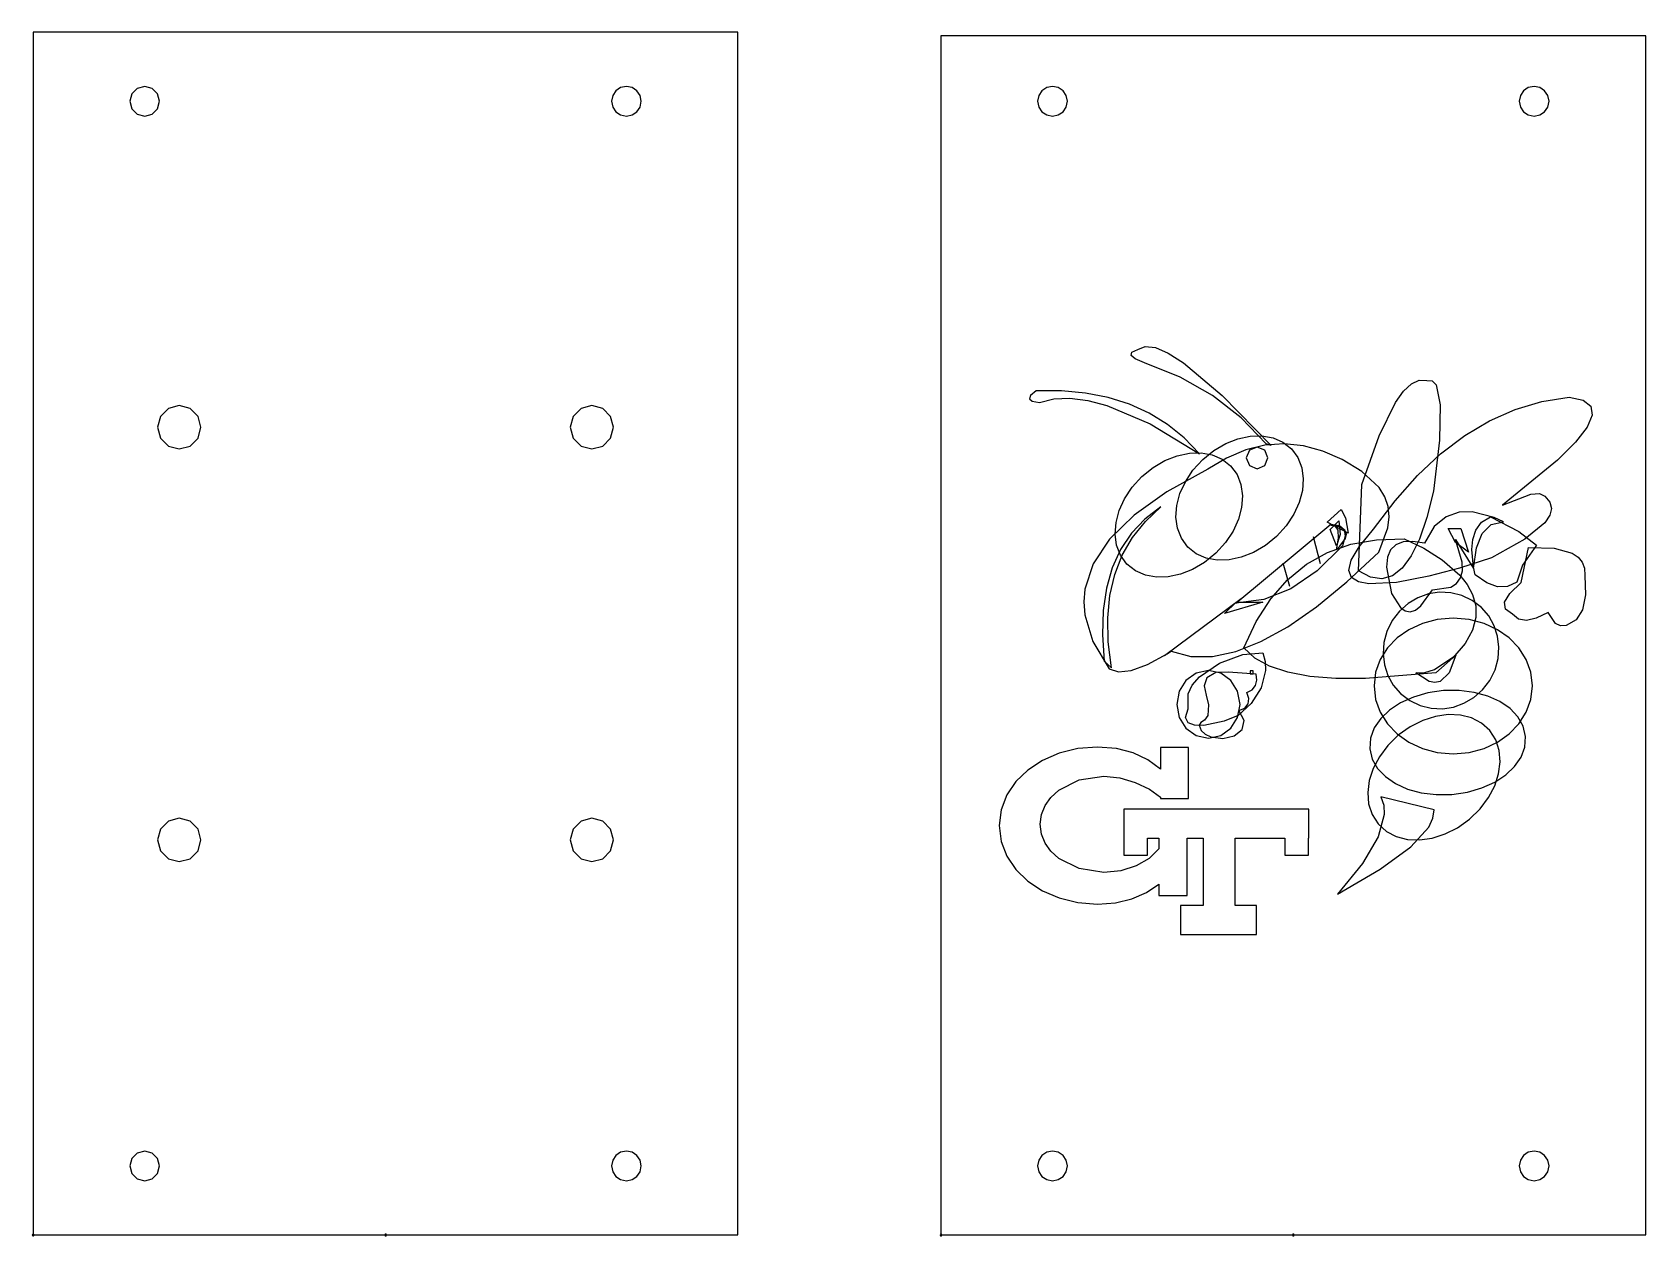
# Model space of a CAD drawing. Extents: x 18 to 137, y 6 to 95.
import ezdxf

# ---------------------------------------------------------------- set-up
doc = ezdxf.new("R2010")
doc.units = 0

msp = doc.modelspace()

# ---------------------------------------------------------------- linework, layer by layer
for p, q in [((69.941963, 94.866601), (17.842026, 94.866601)), ((17.842026, 94.866601), (17.842026, 5.966707)), ((69.941963, 5.966707), (69.941963, 94.866601)), ((137.041876, 94.59817), (84.941943, 94.59817)), ((84.941943, 94.59817), (84.941943, 5.966707)), ((137.041876, 5.966707), (137.041876, 94.59817)), ((25.542017, 90.719231), (25.139389, 90.316604)), ((26.092016, 90.866603), (25.542017, 90.719231)), ((26.642016, 90.719231), (26.092016, 90.866603)), ((27.044643, 90.316604), (26.642016, 90.719231)), ((61.263933, 90.781413), (60.914346, 90.54581)), ((61.691971, 90.867802), (61.263933, 90.781413)), ((62.12001, 90.781413), (61.691971, 90.867802)), ((62.469597, 90.54581), (62.12001, 90.781413)), ((92.763894, 90.779675), (92.414307, 90.544072)), ((93.191932, 90.866064), (92.763894, 90.779675)), ((93.619971, 90.779675), (93.191932, 90.866064)), ((93.969558, 90.544072), (93.619971, 90.779675)), ((128.363849, 90.779675), (128.014261, 90.544072)), ((128.791887, 90.866064), (128.363849, 90.779675)), ((129.219925, 90.779675), (128.791887, 90.866064)), ((129.569513, 90.544072), (129.219925, 90.779675)), ((25.139389, 90.316604), (24.992017, 89.766604)), ((24.992017, 89.766604), (25.13939, 89.216605)), ((27.192015, 89.766604), (27.044643, 90.316604)), ((27.044643, 89.216605), (27.192015, 89.766604)), ((27.192015, 89.766604), (27.192015, 89.766604)), ((60.678572, 90.196339), (60.591973, 89.768343)), ((60.591973, 89.768343), (60.678572, 89.340347)), ((60.914346, 90.54581), (60.678572, 90.196339)), ((62.705371, 90.196339), (62.469597, 90.54581)), ((62.79197, 89.768343), (62.705371, 90.196339)), ((62.705371, 89.340347), (62.79197, 89.768343)), ((62.79197, 89.768343), (62.79197, 89.768343)), ((92.178532, 90.1946), (92.091934, 89.766604)), ((92.091934, 89.766604), (92.178532, 89.338609)), ((92.414307, 90.544072), (92.178532, 90.1946)), ((94.205332, 90.1946), (93.969558, 90.544072)), ((94.291931, 89.766604), (94.205332, 90.1946)), ((94.205332, 89.338609), (94.291931, 89.766604)), ((94.291931, 89.766604), (94.291931, 89.766604)), ((127.778487, 90.1946), (127.691889, 89.766604)), ((127.691889, 89.766604), (127.778487, 89.338609)), ((128.014261, 90.544072), (127.778487, 90.1946)), ((129.805287, 90.1946), (129.569513, 90.544072)), ((129.891886, 89.766604), (129.805287, 90.1946)), ((129.805287, 89.338609), (129.891886, 89.766604)), ((129.891886, 89.766604), (129.891886, 89.766604)), ((25.13939, 89.216605), (25.542017, 88.813978)), ((25.542017, 88.813978), (26.092016, 88.666606)), ((26.092016, 88.666606), (26.642016, 88.813978)), ((26.642016, 88.813978), (27.044643, 89.216605)), ((60.678572, 89.340347), (60.914346, 88.990875)), ((60.914346, 88.990875), (61.263933, 88.755272)), ((61.263933, 88.755272), (61.691971, 88.668884)), ((61.691971, 88.668884), (62.12001, 88.755272)), ((62.12001, 88.755272), (62.469597, 88.990875)), ((62.469597, 88.990875), (62.705371, 89.340347)), ((92.178532, 89.338609), (92.414307, 88.989137)), ((92.414307, 88.989137), (92.763894, 88.753534)), ((92.763894, 88.753534), (93.191932, 88.667145)), ((93.191932, 88.667145), (93.619971, 88.753534)), ((93.619971, 88.753534), (93.969558, 88.989137)), ((93.969558, 88.989137), (94.205332, 89.338609)), ((127.778487, 89.338609), (128.014261, 88.989137)), ((128.014261, 88.989137), (128.363849, 88.753534)), ((128.363849, 88.753534), (128.791887, 88.667145)), ((128.791887, 88.667145), (129.219925, 88.753534)), ((129.219925, 88.753534), (129.569513, 88.989137)), ((129.569513, 88.989137), (129.805287, 89.338609)), ((99.493003, 71.410984), (100.051718, 71.647865)), ((100.051718, 71.647865), (100.803075, 71.563818)), ((100.803075, 71.563818), (101.747073, 71.158842)), ((98.999847, 70.983148), (99.061474, 71.212346)), ((99.308121, 70.72339), (98.999847, 70.983148)), ((99.061474, 71.212346), (99.493003, 71.410984)), ((99.986297, 70.433072), (99.308121, 70.72339)), ((102.629393, 69.37085), (99.986297, 70.433072)), ((101.747073, 71.158842), (102.883713, 70.432938)), ((102.883713, 70.432938), (105.734917, 68.018344)), ((105.010495, 68.018311), (102.629393, 69.37085)), ((91.57122, 68.026103), (91.478761, 67.7739)), ((91.971919, 68.354739), (91.57122, 68.026103)), ((93.859907, 68.362302), (91.971919, 68.354739)), ((95.640004, 68.20177), (93.859907, 68.362302)), ((97.31221, 67.873143), (95.640004, 68.20177)), ((107.129603, 66.375453), (105.010495, 68.018311)), ((105.734917, 68.018344), (109.356686, 64.320038)), ((118.552122, 67.508756), (119.147368, 68.33207)), ((119.147368, 68.33207), (119.731044, 68.876475)), ((119.731044, 68.876475), (120.30315, 69.141971)), ((120.30315, 69.141971), (120.863687, 69.128559)), ((120.863687, 69.128559), (121.249013, 69.107588)), ((121.249013, 69.107588), (121.541864, 68.800059)), ((121.541864, 68.800059), (121.850139, 67.325331)), ((27.842014, 67.052275), (27.256374, 66.466635)), ((28.642013, 67.266634), (27.842014, 67.052275)), ((29.442012, 67.052275), (28.642013, 67.266634)), ((30.027652, 66.466635), (29.442012, 67.052275)), ((58.341976, 67.052275), (57.756336, 66.466635)), ((59.141975, 67.266634), (58.341976, 67.052275)), ((59.941974, 67.052275), (59.141975, 67.266634)), ((60.527614, 66.466635), (59.941974, 67.052275)), ((91.478761, 67.7739), (91.694542, 67.598131)), ((91.694542, 67.598131), (92.218563, 67.498794)), ((92.218563, 67.498794), (93.293507, 67.760509)), ((93.293507, 67.760509), (94.48405, 67.812082)), ((94.48405, 67.812082), (95.790192, 67.653516)), ((95.790192, 67.653516), (97.211932, 67.284809)), ((97.211932, 67.284809), (100.402207, 65.916972)), ((98.876525, 67.37642), (97.31221, 67.873143)), ((100.332949, 66.711601), (98.876525, 67.37642)), ((117.32692, 65.025404), (118.552122, 67.508756)), ((121.850139, 67.325331), (121.788512, 64.704375)), ((125.49842, 66.14884), (127.399218, 66.989343)), ((127.399218, 66.989343), (129.361651, 67.57512)), ((129.361651, 67.57512), (131.385721, 67.90617)), ((131.385721, 67.90617), (132.423486, 67.674346)), ((132.423486, 67.674346), (132.9886, 67.223488)), ((132.9886, 67.223488), (133.081063, 66.553596)), ((27.256374, 66.466635), (27.042015, 65.666636)), ((27.042015, 65.666636), (27.256375, 64.866637)), ((30.242012, 65.666636), (30.027652, 66.466635)), ((30.027652, 64.866637), (30.242012, 65.666636)), ((30.242012, 65.666636), (30.242012, 65.666636)), ((57.756336, 66.466635), (57.541977, 65.666636)), ((57.541977, 65.666636), (57.756336, 64.866637)), ((60.741973, 65.666636), (60.527614, 66.466635)), ((60.527614, 64.866637), (60.741973, 65.666636)), ((60.741973, 65.666636), (60.741973, 65.666636)), ((101.681483, 65.878688), (100.332949, 66.711601)), ((100.402207, 65.916972), (104.054877, 63.708574)), ((102.922125, 64.877678), (101.681483, 65.878688)), ((108.986717, 64.442278), (107.129603, 66.375453)), ((123.659258, 65.053611), (125.49842, 66.14884)), ((132.700875, 65.66467), (131.848035, 64.556709)), ((133.081063, 66.553596), (132.700875, 65.66467)), ((27.256375, 64.866637), (27.842015, 64.280997)), ((29.442013, 64.280997), (30.027652, 64.866637)), ((57.756336, 64.866637), (58.341976, 64.280997)), ((59.941974, 64.280997), (60.527614, 64.866637)), ((104.054877, 63.708574), (102.922125, 64.877678)), ((105.120079, 63.953362), (105.998783, 64.469105)), ((105.998783, 64.469105), (106.90174, 64.823838)), ((106.90174, 64.823838), (107.802545, 65.014378)), ((107.802545, 65.014378), (108.674788, 65.037542)), ((108.674788, 65.037542), (109.492064, 64.890148)), ((110.308784, 64.440043), (108.888107, 64.337264)), ((109.356789, 64.320144), (108.986638, 64.442382)), ((109.492064, 64.890148), (110.227964, 64.569013)), ((110.227964, 64.569013), (110.856081, 64.070955)), ((111.735449, 64.298031), (110.308784, 64.440043)), ((116.055438, 61.426418), (117.32692, 65.025404)), ((121.788512, 64.704375), (121.356983, 60.937191)), ((121.881732, 63.703654), (123.659258, 65.053611)), ((131.848035, 64.556709), (130.522544, 63.229715)), ((27.842015, 64.280997), (28.642014, 64.066638)), ((28.642014, 64.066638), (29.442013, 64.280997)), ((58.341976, 64.280997), (59.141975, 64.066638)), ((59.141975, 64.066638), (59.941974, 64.280997)), ((100.624134, 62.698523), (101.502848, 63.214303)), ((101.502848, 63.214303), (102.405778, 63.569041)), ((102.405778, 63.569041), (103.306535, 63.759564)), ((103.306535, 63.759564), (104.17873, 63.782698)), ((103.574889, 62.490939), (104.292036, 63.279791)), ((104.17873, 63.782698), (104.995977, 63.635271)), ((104.292036, 63.279791), (105.120079, 63.953362)), ((106.064719, 63.397331), (104.662007, 62.560178)), ((104.995977, 63.635271), (105.731886, 63.314109)), ((105.731886, 63.314109), (106.360069, 62.81604)), ((107.473419, 63.989693), (106.064719, 63.397331)), ((108.888107, 64.337264), (107.473419, 63.989693)), ((107.741865, 63.965011), (107.507111, 63.403113)), ((107.507111, 63.403113), (107.741865, 62.84111)), ((108.308578, 64.197801), (107.741865, 63.965011)), ((108.875288, 63.965011), (108.308578, 64.197801)), ((109.110042, 63.403113), (108.875288, 63.965011)), ((108.875288, 62.84111), (109.110042, 63.403113)), ((110.856081, 64.070955), (111.328506, 63.425466)), ((111.328506, 63.425466), (111.617691, 62.681498)), ((113.168103, 63.911227), (111.735449, 64.298031)), ((114.606744, 63.279632), (113.168103, 63.911227)), ((116.051374, 62.403246), (114.606744, 63.279632)), ((120.165843, 62.098971), (121.881732, 63.703654)), ((130.522544, 63.229715), (126.453608, 59.918623)), ((99.078867, 61.236022), (99.796024, 62.024873)), ((99.796024, 62.024873), (100.624134, 62.698523)), ((104.662007, 62.560178), (101.641555, 60.888632)), ((103.014418, 61.644568), (103.574889, 62.490939)), ((106.360069, 62.81604), (106.832483, 62.170562)), ((106.832483, 62.170562), (107.121637, 61.42662)), ((107.741865, 62.84111), (108.308578, 62.608422)), ((108.308578, 62.608422), (108.875288, 62.84111)), ((111.617691, 62.681498), (111.728071, 61.865055)), ((117.349586, 61.205893), (116.051374, 62.403246)), ((118.511589, 60.239562), (120.165843, 62.098971)), ((98.518364, 60.389652), (99.078867, 61.236022)), ((101.641555, 60.888632), (99.224201, 59.168079)), ((102.615039, 60.766683), (103.014418, 61.644568)), ((107.121637, 61.42662), (107.231974, 60.61021)), ((111.664085, 61.00214), (111.43017, 60.118757)), ((111.728071, 61.865055), (111.664085, 61.00214)), ((115.808646, 55.069), (116.055502, 61.4264)), ((117.753283, 60.534011), (117.349586, 61.205893)), ((121.356983, 60.937191), (120.865812, 59.000158)), ((98.118942, 59.511767), (98.518364, 60.389652)), ((101.204619, 59.786898), (100.021836, 58.885657)), ((100.053717, 58.714876), (101.204619, 59.786898)), ((102.317232, 59.020385), (102.381171, 59.883287)), ((102.381171, 59.883287), (102.615039, 60.766683)), ((107.167938, 59.747324), (106.933973, 58.863959)), ((107.231974, 60.61021), (107.167938, 59.747324)), ((111.43017, 60.118757), (111.030762, 59.24091)), ((116.918971, 58.125425), (118.511589, 60.239562)), ((117.993373, 59.813324), (117.753283, 60.534011)), ((118.069857, 59.043833), (117.993373, 59.813324)), ((126.453608, 59.918623), (128.549627, 60.733775)), ((128.549627, 60.733775), (129.196819, 60.774532)), ((129.196819, 60.774532), (129.576799, 60.570744)), ((129.576799, 60.570744), (129.946722, 60.142857)), ((129.946722, 60.142857), (130.070041, 59.674212)), ((130.070041, 59.674212), (129.946756, 59.16481)), ((99.224201, 59.168079), (97.409944, 57.398519)), ((97.821037, 57.765469), (97.885025, 58.628371)), ((97.885025, 58.628371), (98.118942, 59.511767)), ((100.021836, 58.885657), (99.027222, 57.834462)), ((99.101079, 57.524562), (100.053717, 58.714876)), ((102.427641, 58.203979), (102.317232, 59.020385)), ((106.933973, 58.863959), (106.534522, 57.986108)), ((106.749853, 52.676905), (113.752571, 58.502493)), ((111.030762, 59.24091), (110.470299, 58.394603)), ((113.505451, 58.642193), (114.532033, 59.589665)), ((115.045059, 57.852677), (113.505451, 58.642193)), ((113.671641, 58.451484), (114.07234, 58.382707)), ((114.400837, 58.302582), (113.671641, 58.451484)), ((113.717646, 58.100327), (114.354762, 58.747497)), ((113.752682, 58.502438), (114.39813, 58.403152)), ((114.354662, 58.74746), (114.447493, 57.739327)), ((114.531922, 59.58958), (114.83962, 58.971338)), ((114.83962, 58.971338), (115.045001, 57.852757)), ((117.982735, 58.225539), (118.069857, 59.043833)), ((120.865812, 59.000158), (120.316816, 57.406981)), ((122.27936, 59.06059), (121.403244, 58.332356)), ((123.240594, 59.386907), (122.27936, 59.06059)), ((124.206799, 59.41696), (123.240594, 59.386907)), ((125.833534, 59.010879), (124.206799, 59.41696)), ((124.484741, 58.074479), (124.903468, 58.661427)), ((124.903468, 58.661427), (125.571378, 59.05753)), ((124.956525, 57.825722), (125.62142, 58.472101)), ((125.571378, 59.05753), (127.651607, 57.954802)), ((125.62142, 58.472101), (126.518394, 58.687561)), ((126.518394, 58.687561), (125.833534, 59.010879)), ((129.576867, 58.61465), (128.097276, 57.392057)), ((129.946756, 59.16481), (129.576867, 58.61465)), ((97.409944, 57.398519), (96.198785, 55.579952)), ((97.931402, 56.949063), (97.821037, 57.765469)), ((99.027222, 57.834462), (98.220777, 56.633315)), ((98.346708, 56.215956), (99.101079, 57.524562)), ((102.716816, 57.460075), (102.427641, 58.203979)), ((103.189174, 56.814676), (102.716816, 57.460075)), ((106.534522, 57.986108), (105.974029, 57.139765)), ((109.753219, 57.60584), (108.925188, 56.932269)), ((110.470299, 58.394603), (109.753219, 57.60584)), ((112.451881, 57.594444), (112.972316, 55.588376)), ((114.195219, 56.90547), (113.717646, 58.100327)), ((114.07234, 58.382707), (114.288122, 58.054139)), ((114.318987, 57.465779), (114.164935, 56.617628)), ((114.447493, 57.739327), (114.195293, 56.905473)), ((114.288122, 58.054139), (114.318987, 57.465779)), ((114.39813, 58.403152), (114.759189, 58.105297)), ((114.789066, 58.061956), (114.400837, 58.302582)), ((114.434739, 56.869938), (114.843107, 57.443077)), ((114.83586, 57.60887), (114.628143, 56.913873)), ((114.759189, 58.105297), (114.83586, 57.60887)), ((114.911449, 57.763993), (114.789066, 58.061956)), ((114.843107, 57.443077), (114.911449, 57.763993)), ((115.244909, 57.020273), (117.128962, 57.360314)), ((115.851879, 56.839051), (116.918971, 58.125425)), ((117.128962, 57.360314), (119.174835, 57.432914)), ((117.317671, 56.442537), (117.982735, 58.225539)), ((119.174835, 57.432914), (120.650742, 56.727986)), ((120.316816, 57.406981), (119.709996, 56.157661)), ((121.403244, 58.332356), (120.69239, 57.096555)), ((122.970477, 57.147036), (122.441948, 58.183155)), ((122.442006, 58.183141), (123.38207, 58.183141)), ((123.468196, 55.704053), (122.972109, 57.36136)), ((122.972231, 57.361347), (124.322927, 55.240185)), ((123.38207, 58.183141), (123.93055, 56.42975)), ((124.197402, 56.628433), (124.265839, 57.371782)), ((124.265839, 57.371782), (124.484741, 58.074479)), ((124.523708, 56.748422), (124.956525, 57.825722)), ((128.097276, 57.392057), (125.631269, 56.006433)), ((127.651607, 57.954802), (128.961543, 56.956969)), ((98.220777, 56.633315), (97.602501, 55.282215)), ((97.790602, 54.789058), (98.346708, 56.215956)), ((98.220546, 56.205159), (97.931402, 56.949063)), ((98.692893, 55.559759), (98.220546, 56.205159)), ((103.81737, 56.316618), (103.189174, 56.814676)), ((104.553306, 55.995483), (103.81737, 56.316618)), ((105.256938, 56.350925), (104.428829, 55.677354)), ((105.974029, 57.139765), (105.256938, 56.350925)), ((107.143587, 56.061794), (106.242813, 55.871254)), ((108.046511, 56.416527), (107.143587, 56.061794)), ((108.925188, 56.932269), (108.046511, 56.416527)), ((111.96226, 55.537872), (113.522675, 56.412793)), ((114.628143, 56.913873), (112.757002, 55.060232)), ((113.522675, 56.412793), (115.244909, 57.020273)), ((114.164935, 56.617628), (114.434739, 56.869938)), ((114.940694, 54.235582), (117.317671, 56.442537)), ((115.263752, 55.834679), (115.851879, 56.839051)), ((117.955035, 56.060463), (117.890431, 55.339506)), ((118.180595, 56.610174), (117.955035, 56.060463)), ((118.567111, 56.988639), (118.180595, 56.610174)), ((119.114582, 57.195857), (118.567111, 56.988639)), ((119.709996, 56.157661), (119.045351, 55.252198)), ((119.823008, 57.231829), (119.114582, 57.195857)), ((120.69239, 57.096555), (119.823008, 57.231829)), ((120.650742, 56.727986), (121.996984, 55.879067)), ((123.9305, 56.429798), (122.970477, 57.147036)), ((124.314491, 55.320161), (124.197402, 56.628433)), ((124.322969, 55.240203), (124.523708, 56.748422)), ((127.830504, 54.18344), (128.379249, 56.773708)), ((128.961543, 56.956969), (127.934098, 55.485765)), ((128.379349, 56.773748), (130.272869, 56.731956)), ((130.272869, 56.731956), (131.597271, 56.375116)), ((131.597271, 56.375116), (132.046054, 56.078551)), ((132.046054, 56.078551), (132.352557, 55.703225)), ((96.198785, 55.579952), (95.590724, 53.712377)), ((97.602501, 55.282215), (97.172395, 53.781162)), ((99.321077, 55.061701), (98.692893, 55.559759)), ((100.056987, 54.740566), (99.321077, 55.061701)), ((103.550116, 55.16161), (102.647187, 54.806877)), ((104.428829, 55.677354), (103.550116, 55.16161)), ((105.370587, 55.84809), (104.553306, 55.995483)), ((106.242813, 55.871254), (105.370587, 55.84809)), ((110.21933, 55.639705), (110.712777, 53.927853)), ((110.563664, 54.395512), (111.96226, 55.537872)), ((112.757002, 55.060232), (110.820236, 53.736202)), ((115.098, 55.08485), (115.263752, 55.834679)), ((115.298034, 54.562106), (115.098, 55.08485)), ((116.704468, 54.598945), (115.808524, 55.068907)), ((117.890431, 55.339506), (118.244087, 53.383852)), ((119.045351, 55.252198), (118.322881, 54.69059)), ((123.275894, 55.260017), (121.010747, 54.65666)), ((121.996984, 55.879067), (123.305649, 54.727836)), ((125.631269, 56.006433), (123.275894, 55.260017)), ((123.352173, 54.532923), (123.486698, 55.057716)), ((123.486698, 55.057716), (123.468196, 55.704053)), ((124.441137, 54.750434), (124.314491, 55.320161)), ((127.934098, 55.485765), (127.523132, 54.224887)), ((132.352557, 55.703225), (132.516781, 55.249136)), ((132.516781, 55.249136), (132.538726, 54.716284)), ((95.590724, 53.712377), (95.512855, 52.760211)), ((97.172395, 53.781162), (96.930458, 52.130156)), ((97.432761, 53.243868), (97.790602, 54.789058)), ((100.874234, 54.593173), (100.056987, 54.740566)), ((101.74643, 54.616337), (100.874234, 54.593173)), ((102.647187, 54.806877), (101.74643, 54.616337)), ((110.820236, 53.736202), (108.817844, 52.941785)), ((109.326888, 52.985711), (110.563664, 54.395512)), ((112.694442, 52.397216), (114.940694, 54.235582)), ((115.807264, 54.238985), (115.298034, 54.562106)), ((116.569103, 54.088029), (115.807264, 54.238985)), ((118.624245, 54.192772), (116.569103, 54.088029)), ((117.542587, 54.472839), (116.704468, 54.598945)), ((118.322881, 54.69059), (117.542587, 54.472839)), ((121.010747, 54.65666), (118.624245, 54.192772)), ((121.283799, 53.6492), (122.624041, 53.847972)), ((122.624041, 53.847972), (123.064621, 54.129676)), ((123.064621, 54.129676), (123.352173, 54.532923)), ((123.305649, 54.727836), (123.842038, 54.04557)), ((123.842038, 54.04557), (124.244409, 53.295786)), ((125.288832, 54.166088), (124.441137, 54.750434)), ((126.085063, 53.883715), (125.288832, 54.166088)), ((126.82983, 53.903315), (126.085063, 53.883715)), ((127.523132, 54.224887), (126.82983, 53.903315)), ((126.990217, 53.390679), (127.83049, 54.183419)), ((132.538726, 54.716284), (132.584752, 53.277502)), ((95.512855, 52.760211), (95.58576, 51.795794)), ((97.273187, 51.580386), (97.432761, 53.243868)), ((101.464543, 48.793091), (107.134821, 53.021921)), ((108.728688, 52.74772), (105.915565, 51.9056)), ((105.915565, 51.9056), (106.765003, 52.74772)), ((108.817844, 52.941785), (106.749827, 52.676979)), ((106.765003, 52.74772), (108.728688, 52.74772)), ((108.251931, 51.30847), (109.326888, 52.985711)), ((118.244087, 53.383852), (118.908931, 52.339722)), ((119.483766, 52.64352), (118.840778, 52.077258)), ((120.20783, 53.068776), (119.483766, 52.64352)), ((120.98921, 53.347025), (120.20783, 53.068776)), ((120.428787, 52.472395), (121.283799, 53.6492)), ((121.804144, 53.472268), (120.98921, 53.347025)), ((122.628871, 53.438505), (121.804144, 53.472268)), ((123.439628, 53.239736), (122.628871, 53.438505)), ((124.212654, 52.86996), (123.439628, 53.239736)), ((124.891936, 52.349778), (124.212654, 52.86996)), ((124.244409, 53.295786), (124.471222, 52.481171)), ((124.471222, 52.481171), (124.480935, 51.604411)), ((126.606002, 52.736813), (126.990217, 53.390679)), ((126.677845, 52.22182), (126.606002, 52.736813)), ((132.584752, 53.277502), (132.372375, 52.182197)), ((95.58576, 51.795794), (96.183894, 49.830205)), ((96.930458, 52.130156), (96.876691, 50.329197)), ((97.311877, 49.798612), (97.273187, 51.580386)), ((107.338794, 49.363788), (108.251931, 51.30847)), ((110.578916, 50.927438), (112.694442, 52.397216)), ((118.302629, 51.37599), (117.910867, 50.584999)), ((118.840778, 52.077258), (118.302629, 51.37599)), ((118.908931, 52.339722), (119.265124, 52.095273)), ((119.265124, 52.095273), (119.637164, 52.035903)), ((119.637164, 52.035903), (120.025052, 52.16161)), ((120.025052, 52.16161), (120.428787, 52.472395)), ((121.63574, 51.462524), (120.53645, 51.170448)), ((122.815984, 51.564362), (121.63574, 51.462524)), ((123.996227, 51.462524), (122.815984, 51.564362)), ((125.095517, 51.170448), (123.996227, 51.462524)), ((124.480935, 51.604411), (124.232008, 50.668194)), ((125.433829, 51.719634), (124.891936, 52.349778)), ((125.833128, 51.003299), (125.433829, 51.719634)), ((127.205746, 51.845701), (126.677845, 52.22182)), ((127.644188, 51.492011), (127.205746, 51.845701)), ((128.22689, 51.394487), (127.644188, 51.492011)), ((128.953853, 51.553129), (128.22689, 51.394487)), ((129.825076, 51.967939), (128.953853, 51.553129)), ((130.379825, 51.15455), (129.825076, 51.967939)), ((131.901596, 51.430367), (131.172414, 51.022012)), ((132.372375, 52.182197), (131.901596, 51.430367)), ((96.876691, 50.329197), (97.011093, 48.378286)), ((108.594116, 49.82625), (110.578916, 50.927438)), ((117.910867, 50.584999), (117.687729, 49.761413)), ((118.674935, 50.096206), (117.959815, 49.354354)), ((119.541664, 50.70829), (118.674935, 50.096206)), ((120.53645, 51.170448), (119.541664, 50.70829)), ((124.232008, 50.668194), (123.682899, 49.675206)), ((126.090303, 50.70829), (125.095517, 51.170448)), ((126.084627, 50.224544), (125.833128, 51.003299)), ((126.183118, 49.407141), (126.084627, 50.224544)), ((126.957031, 50.096206), (126.090303, 50.70829)), ((127.672151, 49.354354), (126.957031, 50.096206)), ((130.74639, 51.003174), (130.379825, 51.15455)), ((131.172414, 51.022012), (130.74639, 51.003174)), ((96.183894, 49.830205), (97.385126, 47.815607)), ((97.548834, 47.898546), (97.311877, 49.798612)), ((100.202789, 48.138722), (101.656173, 48.91332)), ((101.656101, 48.913212), (101.962224, 49.107415)), ((101.962176, 49.107384), (103.424072, 48.734217)), ((105.016694, 48.729639), (106.740042, 49.09365)), ((106.740042, 49.09365), (108.594116, 49.82625)), ((107.25033, 48.860506), (108.738446, 48.997344)), ((108.145536, 48.612978), (107.338794, 49.363788)), ((108.738446, 48.997344), (108.916662, 48.356544)), ((117.959815, 49.354354), (117.419856, 48.50289)), ((117.687729, 49.761413), (117.628009, 48.928997)), ((117.628009, 48.928997), (117.726502, 48.111516)), ((123.682899, 49.675206), (122.792068, 48.628133)), ((126.123398, 48.574859), (126.183118, 49.407141)), ((128.212111, 48.50289), (127.672151, 49.354354)), ((97.011082, 48.378225), (97.548715, 47.898536)), ((97.385126, 47.815607), (98.067265, 47.589866)), ((99.006486, 47.69757), (100.202789, 48.138722)), ((103.424072, 48.734217), (105.016694, 48.729639)), ((104.045004, 47.2152), (105.538582, 48.223829)), ((105.538582, 48.223829), (107.25033, 48.860506)), ((109.228179, 48.011181), (108.145536, 48.612978)), ((108.916662, 48.356544), (108.942673, 47.700747)), ((110.586724, 47.558396), (109.228179, 48.011181)), ((117.419856, 48.50289), (117.078609, 47.56197)), ((117.726502, 48.111516), (117.978, 47.332735)), ((120.720238, 47.550091), (121.439375, 47.774274)), ((121.439375, 47.774274), (123.000835, 48.833903)), ((122.792068, 48.628133), (121.517974, 47.529662)), ((123.000835, 48.833903), (122.507643, 47.529761)), ((125.508497, 46.960748), (125.900259, 47.751471)), ((125.900259, 47.751471), (126.123398, 48.574859)), ((128.553358, 47.56197), (128.212111, 48.50289)), ((98.067265, 47.589866), (99.006486, 47.69757)), ((103.055891, 46.96119), (102.553892, 46.164531)), ((103.800505, 47.49831), (103.055891, 46.96119)), ((103.211399, 45.962508), (103.518092, 46.611369)), ((103.518092, 46.611369), (104.045004, 47.2152)), ((104.712418, 47.695267), (103.800505, 47.49831)), ((104.598582, 47.160233), (104.390025, 46.54651)), ((104.390025, 46.54651), (104.537868, 45.875336)), ((105.27574, 47.532981), (104.598582, 47.160233)), ((105.624374, 47.498272), (104.712418, 47.695267)), ((106.173256, 47.573772), (105.27574, 47.532981)), ((106.36908, 46.961087), (105.624374, 47.498272)), ((107.899577, 47.432356), (106.173256, 47.573772)), ((106.871173, 46.164416), (106.36908, 46.961087)), ((108.02046, 47.672227), (107.790077, 47.672227)), ((107.790077, 47.672227), (107.790077, 47.444011)), ((107.790077, 47.444011), (108.02046, 47.444011)), ((108.251385, 47.414201), (107.899577, 47.432351)), ((107.939528, 46.257029), (108.189858, 46.569166)), ((108.02046, 47.444011), (108.02046, 47.672227)), ((108.189858, 46.569166), (108.295251, 46.965968)), ((108.295251, 46.965968), (108.251385, 47.414201)), ((108.942673, 47.700747), (108.609837, 46.409792)), ((112.221171, 47.254624), (110.586724, 47.558396)), ((114.131519, 47.099865), (112.221171, 47.254624)), ((116.317769, 47.094118), (114.131519, 47.099865)), ((121.517974, 47.529662), (116.317769, 47.094118)), ((117.078609, 47.56197), (116.959627, 46.55175)), ((116.959627, 46.55175), (117.07861, 45.541531)), ((117.978, 47.332735), (118.377299, 46.616418)), ((118.377299, 46.616418), (118.919192, 45.98633)), ((120.042164, 47.529662), (120.720238, 47.550091)), ((121.028308, 46.877641), (120.042164, 47.529662)), ((121.459761, 46.796151), (121.028308, 46.877641)), ((121.850135, 46.877674), (121.459761, 46.796151)), ((122.507643, 47.529761), (121.850135, 46.877674)), ((124.970349, 46.259212), (125.508497, 46.960748)), ((128.672341, 46.55175), (128.553358, 47.56197)), ((128.553358, 45.54153), (128.672341, 46.55175)), ((102.553892, 46.164531), (102.369822, 45.18896)), ((103.21132, 44.861917), (103.21132, 45.962582)), ((104.537868, 45.875336), (104.73206, 45.149021)), ((107.055285, 45.18896), (106.871173, 46.164416)), ((107.548579, 46.062795), (107.939528, 46.257029)), ((107.705126, 45.619052), (107.548579, 46.062795)), ((107.665634, 45.215253), (107.705126, 45.619052)), ((108.609837, 46.409792), (107.88345, 45.255747)), ((117.07861, 45.541531), (117.419857, 44.60061)), ((118.919192, 45.98633), (119.598475, 45.466235)), ((119.876543, 45.7227), (118.925875, 45.292273)), ((119.598475, 45.466235), (120.371501, 45.096372)), ((120.940419, 46.031002), (119.876543, 45.7227)), ((122.095559, 46.199939), (120.940419, 46.031002)), ((123.263402, 46.213106), (122.095559, 46.199939)), ((124.363139, 46.074456), (123.263402, 46.213106)), ((123.603297, 45.267362), (124.327362, 45.692752)), ((124.327362, 45.692752), (124.970349, 46.259212)), ((125.370372, 45.797587), (124.363139, 46.074456)), ((126.260699, 45.396102), (125.370372, 45.797587)), ((127.009721, 44.8836), (126.260699, 45.396102)), ((128.212111, 44.600609), (128.553358, 45.54153)), ((102.369822, 45.18896), (102.553892, 44.213347)), ((102.553892, 44.213347), (103.055891, 43.416596)), ((103.01758, 44.205349), (103.211399, 44.861816)), ((103.213953, 43.813248), (103.01758, 44.205349)), ((104.662547, 44.36988), (104.420869, 44.025282)), ((104.73206, 45.149021), (104.662547, 44.36988)), ((106.907029, 44.36988), (105.873083, 43.94477)), ((106.368979, 43.416596), (106.871135, 44.213347)), ((106.871135, 44.213347), (107.055285, 45.18896)), ((107.88345, 45.255747), (106.907029, 44.36988)), ((106.956357, 44.742558), (107.41956, 44.905166)), ((107.370189, 43.993336), (106.956357, 44.742558)), ((107.41956, 44.905166), (107.665634, 45.215253)), ((117.451941, 44.133987), (116.972565, 43.440604)), ((117.419857, 44.60061), (117.959816, 43.749146)), ((118.110359, 44.756956), (117.451941, 44.133987)), ((118.925875, 45.292273), (118.110359, 44.756956)), ((120.371501, 45.096372), (121.182258, 44.897546)), ((121.512343, 44.300747), (120.568114, 44.000072)), ((121.182258, 44.897546), (122.006984, 44.863765)), ((122.444998, 44.433304), (121.512343, 44.300747)), ((122.006984, 44.863765), (122.821918, 44.989035)), ((123.338902, 44.396325), (122.444998, 44.433304)), ((122.821918, 44.989035), (123.603297, 45.267362)), ((124.166881, 44.188394), (123.338902, 44.396325)), ((124.901757, 43.808094), (124.166881, 44.188394)), ((127.593038, 44.273683), (127.009721, 44.8836)), ((127.98625, 43.579951), (127.593038, 44.273683)), ((127.672151, 43.749145), (128.212111, 44.600609)), ((103.055891, 43.416596), (103.800505, 42.879382)), ((103.699104, 43.638325), (103.213953, 43.813248)), ((104.371619, 43.633396), (103.699104, 43.638325)), ((104.160412, 43.841454), (104.027971, 43.640702)), ((104.027971, 43.640702), (104.170338, 43.245333)), ((104.420869, 44.025282), (104.160412, 43.841454)), ((104.170338, 43.245333), (104.464492, 42.979401)), ((105.873083, 43.94477), (104.371619, 43.633396)), ((104.464492, 42.979401), (104.906685, 42.7929)), ((105.62426, 42.879382), (106.368979, 43.416596)), ((106.620602, 42.869436), (107.205002, 43.341078)), ((107.205002, 43.341078), (107.370189, 43.993336)), ((116.972565, 43.440604), (116.694175, 42.694045)), ((117.959816, 43.749146), (118.674936, 43.007294)), ((118.674936, 43.007294), (119.541665, 42.39521)), ((119.639486, 43.532694), (118.753637, 42.900031)), ((120.568114, 44.000072), (119.639486, 43.532694)), ((125.516355, 43.254009), (124.901757, 43.808094)), ((125.963142, 42.559687), (125.516355, 43.254009)), ((126.090303, 42.39521), (126.957031, 43.007293)), ((126.957031, 43.007293), (127.672151, 43.749145)), ((128.164958, 42.816005), (127.98625, 43.579951)), ((95.055361, 41.916903), (93.690196, 41.578574)), ((96.521051, 42.034866), (95.055361, 41.916903)), ((97.915038, 41.921931), (96.521051, 42.034866)), ((99.152475, 41.597713), (97.915038, 41.921931)), ((103.244128, 42.00151), (101.166093, 42.00151)), ((101.166093, 42.00151), (101.166093, 40.402899)), ((103.244128, 38.232525), (103.244128, 42.00151)), ((103.800505, 42.879382), (104.712418, 42.682382)), ((104.712418, 42.682382), (105.62426, 42.879382)), ((104.906685, 42.7929), (105.776791, 42.662057)), ((105.776791, 42.662057), (106.620602, 42.869436)), ((116.694175, 42.694045), (116.638717, 41.911546)), ((116.638717, 41.911546), (116.81758, 41.147678)), ((117.975079, 42.141665), (117.353428, 41.313393)), ((118.753637, 42.900031), (117.975079, 42.141665)), ((119.541665, 42.39521), (120.53645, 41.933052)), ((120.53645, 41.933052), (121.63574, 41.640976)), ((123.996227, 41.640976), (125.095517, 41.933052)), ((125.095517, 41.933052), (126.090303, 42.39521)), ((126.216731, 41.77718), (125.963142, 42.559687)), ((126.283162, 40.932825), (126.216731, 41.77718)), ((127.831413, 41.287332), (128.109677, 42.033751)), ((128.109677, 42.033751), (128.164958, 42.816005)), ((92.454806, 41.043223), (91.378442, 40.334191)), ((93.690196, 41.578574), (92.454806, 41.043223)), ((100.235471, 41.084089), (99.152475, 41.597713)), ((101.166133, 40.402936), (100.235471, 41.084089)), ((116.81758, 41.147678), (117.210865, 40.453985)), ((117.353428, 41.313393), (116.894731, 40.441562)), ((121.63574, 41.640976), (122.815984, 41.539138)), ((122.815984, 41.539138), (123.996227, 41.640976)), ((126.168478, 40.05296), (126.283162, 40.932825)), ((126.69372, 39.971035), (127.352113, 40.594007)), ((127.352113, 40.594007), (127.831413, 41.287332)), ((90.490353, 39.47482), (89.819789, 38.488453)), ((91.378442, 40.334191), (90.490353, 39.47482)), ((93.654059, 38.837954), (95.155111, 39.600686)), ((95.155111, 39.600686), (96.993202, 39.880374)), ((96.993202, 39.880374), (98.155963, 39.754624)), ((98.155963, 39.754624), (99.313236, 39.415505)), ((99.313236, 39.415505), (100.353724, 38.920214)), ((116.605036, 39.552519), (116.490391, 38.67261)), ((116.894731, 40.441562), (116.605036, 39.552519)), ((117.210865, 40.453985), (117.794192, 39.844082)), ((117.794192, 39.844082), (118.543179, 39.331583)), ((124.927434, 39.005194), (125.878179, 39.435678)), ((125.878179, 39.435678), (126.69372, 39.971035)), ((125.878718, 39.163921), (126.168478, 40.05296)), ((89.819789, 38.488453), (89.396001, 37.398431)), ((92.641995, 37.706679), (93.077406, 38.311228)), ((93.077406, 38.311228), (93.654059, 38.837954)), ((100.353724, 38.920214), (101.166133, 38.325949)), ((101.166093, 38.325129), (101.166093, 38.232525)), ((101.166093, 38.232525), (103.244128, 38.232525)), ((116.490391, 38.67261), (116.556843, 37.828182)), ((117.452921, 38.360107), (117.672548, 37.739289)), ((121.398491, 37.383214), (117.453029, 38.359525)), ((118.543179, 39.331583), (119.433446, 38.930099)), ((119.433446, 38.930099), (120.440611, 38.653246)), ((120.440611, 38.653246), (121.540294, 38.514637)), ((121.540294, 38.514637), (122.708113, 38.527884)), ((122.708113, 38.527884), (123.863431, 38.696843)), ((123.863431, 38.696843), (124.927434, 39.005194)), ((124.79814, 37.463674), (125.419925, 38.292047)), ((125.419925, 38.292047), (125.878718, 39.163921)), ((89.396001, 37.398431), (89.248238, 36.228097)), ((92.270874, 36.321363), (92.36682, 37.03862)), ((92.36682, 37.03862), (92.641995, 37.706679)), ((98.464436, 37.444068), (98.464436, 34.046822)), ((112.139144, 37.444068), (98.464436, 37.444068)), ((112.139144, 35.290362), (112.139144, 37.444068)), ((116.556843, 37.828182), (116.81044, 37.045581)), ((116.81044, 37.045581), (117.25723, 36.351155)), ((117.714948, 37.038234), (117.268071, 35.395415)), ((117.672548, 37.739289), (117.714948, 37.038234)), ((121.313691, 36.77693), (121.398446, 37.382473)), ((124.019402, 36.70514), (124.79814, 37.463674)), ((27.256374, 35.966668), (27.042015, 35.166669)), ((27.842014, 36.552308), (27.256374, 35.966668)), ((28.642013, 36.766667), (27.842014, 36.552308)), ((29.442012, 36.552308), (28.642013, 36.766667)), ((30.027652, 35.966668), (29.442012, 36.552308)), ((30.242012, 35.166669), (30.027652, 35.966668)), ((57.756336, 35.966669), (57.541977, 35.166669)), ((58.341976, 36.552309), (57.756336, 35.966669)), ((59.141975, 36.766668), (58.341976, 36.552309)), ((59.941974, 36.552309), (59.141975, 36.766668)), ((60.527614, 35.966669), (59.941974, 36.552309)), ((60.741973, 35.166669), (60.527614, 35.966669)), ((89.248238, 36.228097), (89.396001, 35.057848)), ((92.36682, 35.604097), (92.270874, 36.321363)), ((117.25723, 36.351155), (117.871592, 35.796995)), ((117.871592, 35.796995), (118.606351, 35.416662)), ((119.672398, 34.662189), (120.997765, 36.121702)), ((120.997765, 36.121702), (121.313691, 36.77693)), ((122.205124, 35.605065), (123.133698, 36.072469)), ((123.133698, 36.072469), (124.019402, 36.70514)), ((27.042015, 35.166669), (27.256375, 34.36667)), ((30.027652, 34.36667), (30.242012, 35.166669)), ((30.242012, 35.166669), (30.242012, 35.166669)), ((57.541977, 35.166669), (57.756336, 34.36667)), ((60.527614, 34.36667), (60.741973, 35.166669)), ((60.741973, 35.166669), (60.741973, 35.166669)), ((89.396001, 35.057848), (89.819789, 33.967868)), ((92.641995, 34.936031), (92.36682, 35.604097)), ((93.077406, 34.331477), (92.641995, 34.936031)), ((100.210155, 34.046822), (100.210155, 35.290362)), ((100.210155, 35.290362), (101.062377, 35.290362)), ((101.062377, 35.290362), (101.062377, 34.515134)), ((103.140412, 31.064971), (103.140412, 35.290362)), ((103.140412, 35.290362), (104.325214, 35.290362)), ((104.325214, 35.290362), (104.325214, 30.318847)), ((106.694291, 30.318847), (106.694291, 35.290362)), ((106.694291, 35.290362), (110.372788, 35.290362)), ((110.372788, 35.290362), (110.372788, 34.046822)), ((112.118507, 34.046822), (112.118507, 35.290362)), ((112.118507, 35.290362), (112.139144, 35.290362)), ((117.268071, 35.395415), (116.11229, 33.43165)), ((117.422344, 33.003935), (119.672398, 34.662189)), ((118.606351, 35.416662), (119.434294, 35.208729)), ((119.434294, 35.208729), (120.328211, 35.171769)), ((120.328211, 35.171769), (121.260892, 35.304357)), ((121.260892, 35.304357), (122.205124, 35.605065)), ((27.256375, 34.36667), (27.842015, 33.781031)), ((27.842015, 33.781031), (28.642014, 33.566671)), ((28.642014, 33.566671), (29.442013, 33.781031)), ((29.442013, 33.781031), (30.027652, 34.36667)), ((57.756336, 34.36667), (58.341976, 33.78103)), ((58.341976, 33.78103), (59.141975, 33.566671)), ((59.141975, 33.566671), (59.941974, 33.78103)), ((59.941974, 33.78103), (60.527614, 34.36667)), ((89.819789, 33.967868), (90.490353, 32.981509)), ((93.654059, 33.804748), (93.077406, 34.331477)), ((95.155111, 33.042013), (93.654059, 33.804748)), ((98.464436, 34.046822), (100.210155, 34.046822)), ((100.323994, 33.79954), (99.370086, 33.24582)), ((101.062324, 34.516219), (100.323994, 33.79954)), ((110.372788, 34.046822), (112.118507, 34.046822)), ((116.11229, 33.43165), (114.247604, 31.146939)), ((90.490353, 32.981509), (91.378442, 32.122123)), ((96.993202, 32.762324), (95.155111, 33.042013)), ((98.245016, 32.888826), (96.993202, 32.762324)), ((99.370086, 33.24582), (98.245016, 32.888826)), ((114.247604, 31.146939), (117.422344, 33.003935)), ((91.378442, 32.122123), (92.454806, 31.413061)), ((92.454806, 31.413061), (93.690196, 30.877677)), ((99.065099, 30.815675), (100.136562, 31.28065)), ((100.136562, 31.28065), (101.062324, 31.899334)), ((101.062377, 31.898408), (101.062377, 31.064971)), ((101.062377, 31.064971), (103.140412, 31.064971)), ((93.690196, 30.877677), (95.055361, 30.539321)), ((95.055361, 30.539321), (96.521051, 30.421347)), ((96.521051, 30.421347), (97.85693, 30.523033)), ((97.85693, 30.523033), (99.065099, 30.815675)), ((104.325214, 30.318847), (102.662839, 30.318847)), ((102.662839, 30.318847), (102.662839, 28.165142)), ((108.273851, 30.318847), (106.694291, 30.318847)), ((108.273851, 28.165142), (108.273851, 30.318847)), ((102.662839, 28.165142), (108.273851, 28.165142)), ((25.542017, 12.01933), (25.139389, 11.616703)), ((26.092016, 12.166702), (25.542017, 12.01933)), ((26.642016, 12.01933), (26.092016, 12.166702)), ((27.044643, 11.616703), (26.642016, 12.01933)), ((61.264407, 12.08152), (60.914819, 11.845918)), ((61.692445, 12.167909), (61.264407, 12.08152)), ((62.120483, 12.08152), (61.692445, 12.167909)), ((62.470071, 11.845918), (62.120483, 12.08152)), ((92.763894, 12.079774), (92.414307, 11.844171)), ((93.191932, 12.166163), (92.763894, 12.079774)), ((93.619971, 12.079774), (93.191932, 12.166163)), ((93.969558, 11.844171), (93.619971, 12.079774)), ((128.363849, 12.079774), (128.014261, 11.844171)), ((128.791887, 12.166163), (128.363849, 12.079774)), ((129.219925, 12.079774), (128.791887, 12.166163)), ((129.569513, 11.844171), (129.219925, 12.079774)), ((25.139389, 11.616703), (24.992017, 11.066704)), ((24.992017, 11.066704), (25.13939, 10.516704)), ((27.192015, 11.066704), (27.044643, 11.616703)), ((27.044643, 10.516704), (27.192015, 11.066704)), ((27.192015, 11.066704), (27.192015, 11.066704)), ((60.679045, 11.496446), (60.592447, 11.06845)), ((60.592447, 11.06845), (60.679045, 10.640454)), ((60.914819, 11.845918), (60.679045, 11.496446)), ((62.705845, 11.496446), (62.470071, 11.845918)), ((62.792444, 11.06845), (62.705845, 11.496446)), ((62.705845, 10.640454), (62.792444, 11.06845)), ((62.792444, 11.06845), (62.792444, 11.06845)), ((92.178532, 11.494699), (92.091934, 11.066704)), ((92.091934, 11.066704), (92.178532, 10.638708)), ((92.414307, 11.844171), (92.178532, 11.494699)), ((94.205332, 11.494699), (93.969558, 11.844171)), ((94.291931, 11.066704), (94.205332, 11.494699)), ((94.205332, 10.638708), (94.291931, 11.066704)), ((94.291931, 11.066704), (94.291931, 11.066704)), ((127.778487, 11.494699), (127.691889, 11.066704)), ((127.691889, 11.066704), (127.778487, 10.638708)), ((128.014261, 11.844171), (127.778487, 11.494699)), ((129.805287, 11.494699), (129.569513, 11.844171)), ((129.891886, 11.066704), (129.805287, 11.494699)), ((129.805287, 10.638708), (129.891886, 11.066704)), ((129.891886, 11.066704), (129.891886, 11.066704)), ((25.13939, 10.516704), (25.542017, 10.114077)), ((25.542017, 10.114077), (26.092016, 9.966705)), ((26.092016, 9.966705), (26.642016, 10.114077)), ((26.642016, 10.114077), (27.044643, 10.516704)), ((60.679045, 10.640454), (60.914819, 10.290982)), ((60.914819, 10.290982), (61.264407, 10.055379)), ((61.264407, 10.055379), (61.692445, 9.968991)), ((61.692445, 9.968991), (62.120483, 10.055379)), ((62.120483, 10.055379), (62.470071, 10.290982)), ((62.470071, 10.290982), (62.705845, 10.640454)), ((92.178532, 10.638708), (92.414307, 10.289236)), ((92.414307, 10.289236), (92.763894, 10.053633)), ((92.763894, 10.053633), (93.191932, 9.967244)), ((93.191932, 9.967244), (93.619971, 10.053633)), ((93.619971, 10.053633), (93.969558, 10.289236)), ((93.969558, 10.289236), (94.205332, 10.638708)), ((127.778487, 10.638708), (128.014261, 10.289236)), ((128.014261, 10.289236), (128.363849, 10.053633)), ((128.363849, 10.053633), (128.791887, 9.967244)), ((128.791887, 9.967244), (129.219925, 10.053633)), ((129.219925, 10.053633), (129.569513, 10.289236)), ((129.569513, 10.289236), (129.805287, 10.638708)), ((17.808953, 6.023991), (17.775881, 5.966707)), ((17.775881, 5.966707), (17.808953, 5.909424)), ((17.875099, 6.023991), (17.808953, 6.023991)), ((17.842026, 5.966707), (69.941963, 5.966707)), ((17.908172, 5.966707), (17.875099, 6.023991)), ((17.875099, 5.909424), (17.908172, 5.966707)), ((17.908172, 5.966707), (17.908172, 5.966707)), ((43.858921, 6.023991), (43.825848, 5.966707)), ((43.825848, 5.966707), (43.858921, 5.909424)), ((43.925067, 6.023991), (43.858921, 6.023991)), ((43.95814, 5.966707), (43.925067, 6.023991)), ((43.925067, 5.909424), (43.95814, 5.966707)), ((43.95814, 5.966707), (43.95814, 5.966707)), ((84.90887, 6.023991), (84.875798, 5.966707)), ((84.875798, 5.966707), (84.90887, 5.909424)), ((84.975016, 6.023991), (84.90887, 6.023991)), ((84.941943, 5.966707), (137.041876, 5.966707)), ((85.008089, 5.966707), (84.975016, 6.023991)), ((84.975016, 5.909424), (85.008089, 5.966707)), ((85.008089, 5.966707), (85.008089, 5.966707)), ((110.958837, 6.023991), (110.925764, 5.966707)), ((110.925764, 5.966707), (110.958837, 5.909424)), ((111.024983, 6.023991), (110.958837, 6.023991)), ((111.058055, 5.966707), (111.024983, 6.023991)), ((111.024983, 5.909424), (111.058055, 5.966707)), ((111.058055, 5.966707), (111.058055, 5.966707)), ((17.808953, 5.909424), (17.875099, 5.909424)), ((43.858921, 5.909424), (43.925067, 5.909424)), ((84.90887, 5.909424), (84.975016, 5.909424)), ((110.958837, 5.909424), (111.024983, 5.909424))]:
    msp.add_line(p, q)

doc.saveas('drawing.dxf')
